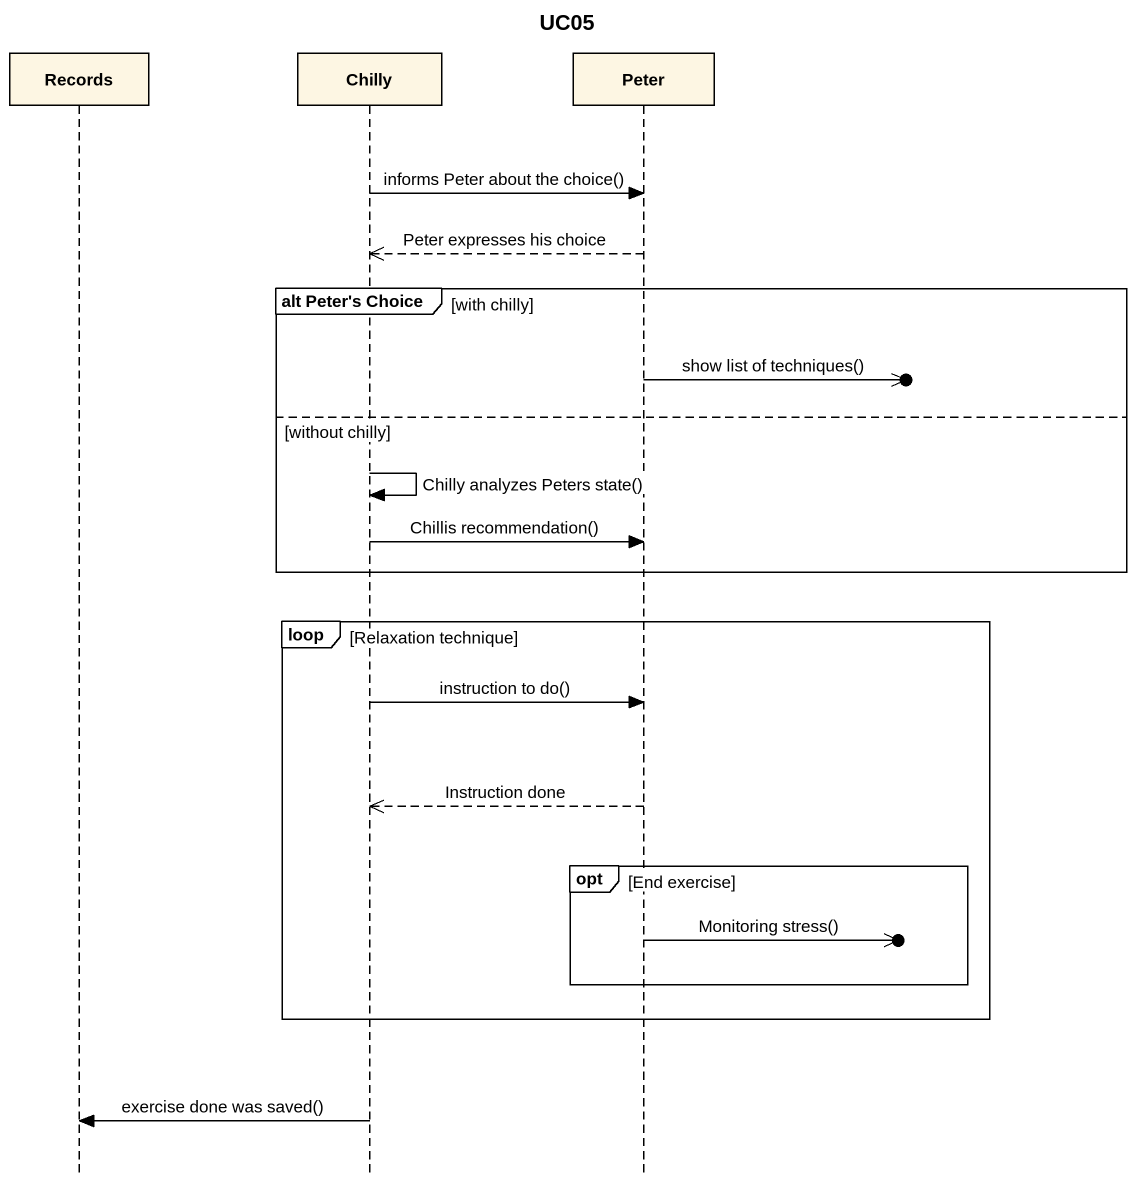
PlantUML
@startuml
title UC05
hide footbox
participant Records
participant Chilly
participant Peter

Chilly -> Peter : informs Peter about the choice()
Peter -->> Chilly : Peter expresses his choice
group alt Peter's Choice [with chilly]
  Peter ->>o] : show list of techniques()
else without chilly
  Chilly -> Chilly : Chilly analyzes Peters state()
  Chilly -> Peter : Chillis recommendation()
end
loop Relaxation technique
  Chilly -> Peter : instruction to do()
  Peter -->> Chilly : Instruction done
  opt End exercise
    Peter ->>o] : Monitoring stress()
  end
end
Chilly -> Records : exercise done was saved()
@enduml
